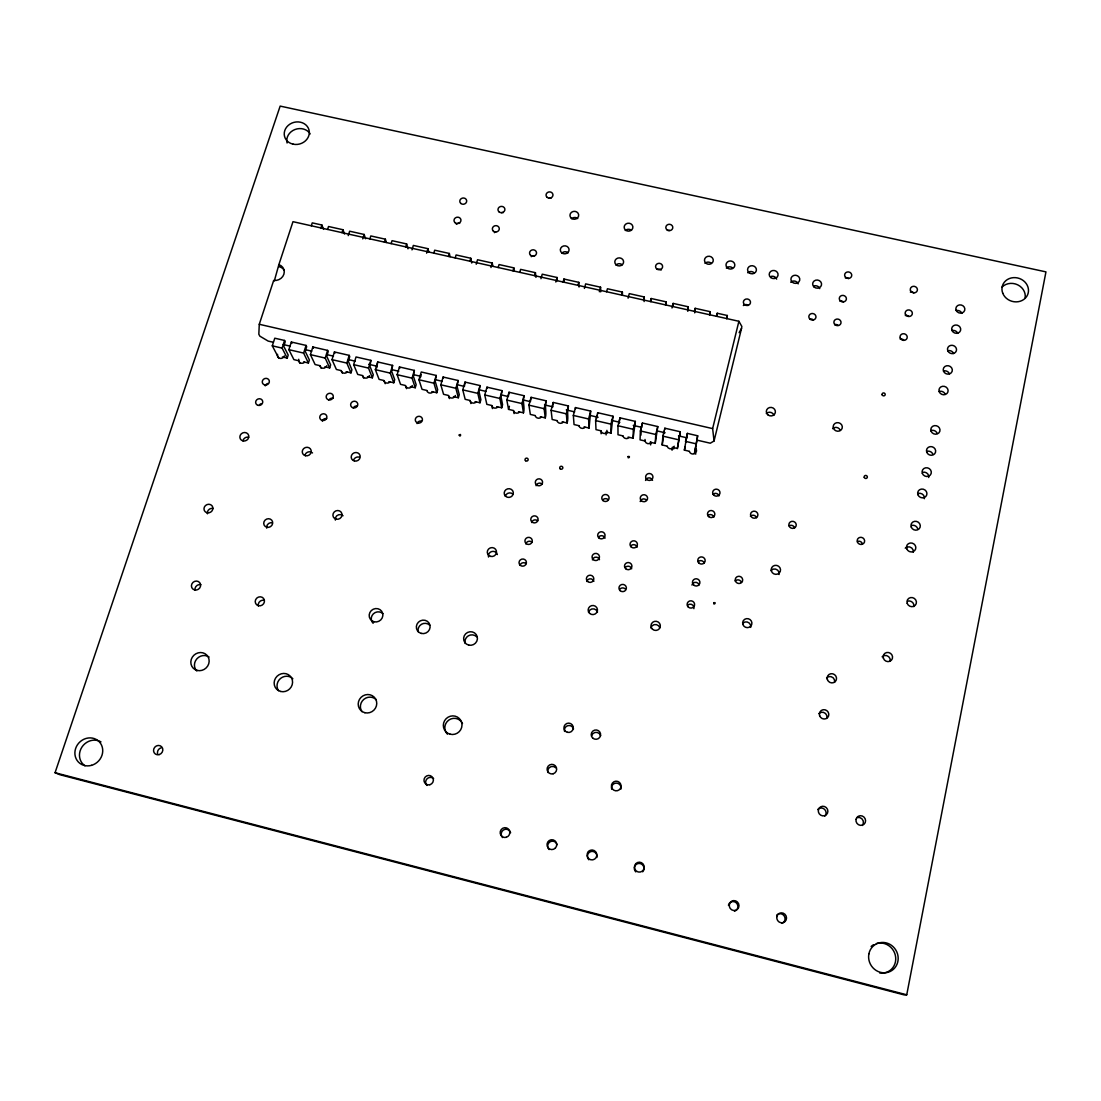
<?xml version="1.0" encoding="UTF-8"?>
<svg xmlns="http://www.w3.org/2000/svg" width="1101" height="1101" viewBox="0 0 1101 1101"><rect width="100%" height="100%" fill="white"/><g stroke="black" fill="none" stroke-linecap="round" stroke-linejoin="round"><path stroke-width="1.5" d="M622.395 295.164L622.395 292.082L607.435 288.751L606.623 291.765M628.079 437.069L633.116 438.239L633.309 429.307L635.36 421.394L620.028 417.857L617.964 425.757L618.005 434.744L623.042 435.913M635.36 421.394L633.116 438.239M644.126 301.564L644.291 296.967L629.29 293.623L628.079 298.165M650.168 442.189L655.219 443.373L657.779 426.569L642.42 423.018L640.383 430.945L640.066 439.85L645.117 441.019M640.933 435.17L641.154 428.908M642.42 423.018L641.566 427.326M696.905 440.111L710.296 443.208L714.054 440.992L741.51 328.428L741.854 326.474L738.895 321.286L292.976 221.686L278.87 264.639A8.932 8.065 -19.1 0 1 283.879 274.259A8.932 8.065 -19.1 0 1 273.681 280.438L259.272 324.286L258.831 334.25L259.864 336.163L268.149 341.076L273.172 342.232M651.063 301.578L651.186 298.509L666.229 301.867L666.036 304.922M650.65 444.914L650.801 441.996M655.219 443.373L655.769 434.496L657.779 426.569M667.247 446.153L662.196 444.983L662.857 436.134L664.853 428.206L680.267 431.757L677.376 448.506L672.312 447.323L672.05 450.213M663.339 437.193L662.196 444.983M672.931 306.45L673.151 303.408L688.235 306.78L687.795 311.322M664.77 429.335L664.853 428.206M677.376 448.506L680.267 431.757M694.69 312.863L695.171 308.321L710.296 311.707L709.897 314.721M689.446 451.3L684.368 450.116L687.354 433.395L697.662 435.776L694.745 453.419M685.689 442.354L687.354 433.395M694.401 453.378L697.662 435.776M716.834 316.262L717.246 313.248L727.348 315.505L726.866 318.671M714.054 440.992L712.636 428.606L738.895 321.286M906.742 994.795L1045.95 271.878L280.163 106.095L55.05 772.723L59.826 774.691L904.196 994.905L906.742 994.795L55.05 772.723M726.605 318.561L727.348 315.505M716.49 316.304L717.246 313.248M684.368 450.116L685.152 446.978M709.526 314.748L710.296 311.707M694.401 311.377L695.171 308.321M663.573 434.083L664.371 430.918M687.464 309.821L688.235 306.78M665.444 304.908L666.229 301.867M671.982 307.977L673.151 303.408M606.114 434.923L606.045 431.964L611.069 433.133L612.996 416.233L597.705 412.71L595.613 420.596L595.999 429.638L601.022 430.808L601.118 433.766M650.402 301.55L651.186 298.509M618.803 423.734L620.028 417.857M611.069 433.133L610.931 424.133L612.996 416.233M643.493 299.995L644.291 296.967M596.508 418.586L597.334 415.435M584.067 426.871L589.076 428.041L588.595 418.972L590.687 411.086L575.451 407.576L573.332 415.435L574.048 424.559L579.057 425.715M621.597 295.109L622.395 292.082M589.076 428.041L590.687 411.086M562.157 421.793L567.153 422.963L566.327 413.825L568.446 405.952L553.239 402.457L551.092 410.301L552.165 419.481L557.161 420.637M599.343 291.737L600.568 287.21L585.649 283.879L584.411 288.407M567.153 422.963C568.804 417.403 566.547 411.499 568.446 405.952M540.288 416.728L545.284 417.885L544.114 408.677L546.261 400.847L531.095 397.337L528.92 405.168L530.324 414.416L535.306 415.572M577.97 285.365L578.796 282.351L563.918 279.035L563.079 282.035M545.284 417.885C546.963 412.297 544.293 406.407 546.261 400.847M552.523 406.764L553.239 402.457M518.488 411.678L523.47 412.834C525.191 407.219 522.094 401.328 524.131 395.741L509.02 392.245L506.818 400.062L508.552 409.379L513.52 410.522L514.071 413.577M530.407 401.645L531.095 397.337M523.47 412.834L521.957 403.558L524.131 395.741M555.826 282.021L557.078 277.507L542.229 274.19L540.963 278.691M508.345 396.553L509.02 392.245M508.552 409.379L509.419 406.297M496.744 406.641L501.712 407.783L499.868 398.452L502.07 390.649L486.986 387.167L484.757 394.956L486.835 404.342L491.789 405.485L492.45 408.567M534.577 275.677L535.416 272.676L520.608 269.373L519.755 272.36M501.712 407.783L502.579 404.7L500.983 396.511L502.07 390.649M475.054 401.617L480.008 402.76L477.82 393.36L480.064 385.57L465.021 382.088L462.764 389.878L465.173 399.319L470.113 400.461L470.884 403.558M512.956 270.846L513.809 267.86L499.042 264.557L498.189 267.543M480.008 402.76L480.889 399.677L478.99 391.433L480.064 385.57M453.433 396.594L458.36 397.75L455.855 388.281L458.112 380.506L443.111 377.037L440.827 384.8L443.565 394.309L448.492 395.452L449.373 398.576M490.963 267.529L492.271 263.043L477.545 259.753L476.224 264.226M458.36 397.75L459.255 394.667L457.066 386.368L458.112 380.506M464.416 386.41L465.021 382.088M431.853 391.598L436.78 392.74L437.675 389.671L435.198 381.318L436.216 375.455L421.256 372L418.944 379.749L422.027 389.327L426.94 390.456M436.78 392.74L433.932 383.203L436.216 375.455M469.893 261.226L470.774 258.253L456.089 254.964L455.195 257.951M410.343 386.616L415.242 387.745L416.15 384.689L413.398 376.281L414.375 370.418L399.457 366.963L397.131 374.698L400.53 384.345L405.429 385.474L406.517 388.639M420.252 377.863L421.174 374.767M415.242 387.745L412.063 378.152L414.375 370.418M448.451 256.437L449.346 253.464L434.689 250.202L433.794 253.161M388.873 381.634L393.773 382.776L390.263 373.115L392.603 365.394L377.726 361.954L375.358 369.661L379.088 379.377L383.974 380.506L385.185 383.685M426.61 253.147L427.959 248.688L413.343 245.427L411.98 249.872M393.773 382.776L394.695 379.721L391.639 371.243L392.603 365.394M367.473 376.68L372.344 377.808L368.518 368.078L370.886 360.371L356.036 356.958L353.655 364.651L357.715 374.423L362.587 375.551L363.633 378.111M405.719 246.899L406.627 243.94L392.052 240.679L391.144 243.638M372.344 377.808L373.28 374.767L369.95 366.234L370.886 360.371M376.776 367.817L377.726 361.954M346.113 371.725L350.985 372.854L351.921 369.826L348.315 361.238L349.746 356.628L349.223 355.375L334.415 351.962L332.007 359.642L336.383 369.468L341.241 370.597L342.383 373.184M350.985 372.854L346.829 363.069L349.223 355.375M384.442 242.137L385.364 239.192L370.817 235.944L369.895 238.889M324.823 366.798L329.681 367.927L330.63 364.885L326.736 356.242L328.181 351.659L327.616 350.393L312.849 346.98L310.413 354.646L315.106 364.541L319.964 365.67L321.175 368.257M329.681 367.927L325.194 358.073L327.616 350.393M362.752 238.876L364.142 234.458L349.636 231.21L348.246 235.628M303.573 361.871L308.418 363L309.381 359.972L305.211 351.274L306.67 346.691L306.064 345.425L291.338 342.026L288.875 349.664L293.898 359.628L298.729 360.743L300.036 363.358M308.418 363L303.628 353.077L306.064 345.425M342.039 232.669L342.989 229.737L328.525 226.503L327.575 229.435M282.393 356.958L287.223 358.086L288.201 355.059L283.741 346.306L285.214 341.737L284.567 340.457L274.782 338.2L272.291 345.838L278.636 357.894M287.223 358.086L282.104 348.109L284.567 340.457M320.928 227.948L321.877 225.017L312.257 222.87L311.308 225.801M274.314 280.948L278.87 264.639M739.129 332.653L741.51 328.428M259.272 324.286L712.636 428.606M283.218 344.558L289.921 346.099M304.991 349.581L311.693 351.136M326.763 354.618L333.465 356.16M348.535 359.642L355.238 361.183M368.642 364.28L377.01 366.22M392.08 369.702L398.782 371.243M413.852 374.725L420.554 376.281M435.638 379.762L442.327 381.304M457.41 384.786L464.099 386.341M479.183 389.823L485.871 391.364M500.955 394.846L507.644 396.388M522.727 399.869L529.416 401.425M544.5 404.907L552.867 406.833M566.272 409.93L574.639 411.87M589.709 415.352L598.091 417.279M611.482 420.376L619.863 422.316M633.268 425.413L641.635 427.339M656.705 430.821L665.087 432.762M678.477 435.858L686.859 437.785M272.291 345.838L282.104 348.109M288.875 349.664L303.628 353.077M310.413 354.646L325.194 358.073M332.007 359.642L346.829 363.069M353.655 364.651L368.518 368.078M375.358 369.661L390.263 373.115M397.131 374.698L412.063 378.152M418.944 379.749L433.932 383.203M440.827 384.8L455.855 388.281M462.764 389.878L477.82 393.36M484.757 394.956L499.868 398.452M506.818 400.062L521.957 403.558M528.92 405.168L544.114 408.677M551.092 410.301L566.327 413.825M573.332 415.435L588.595 418.972M595.613 420.596L610.931 424.133M617.964 425.757L633.309 429.307M640.383 430.945L655.769 434.496M662.857 436.134L678.285 439.712M685.386 441.35L695.694 443.731M291.338 342.026L291.971 343.292M312.849 346.98L313.441 348.246M334.415 351.962L334.965 353.215M321.877 225.017L323.529 229.366M342.989 229.737L344.53 234.059M399.457 366.963L399.883 368.202M364.142 234.458L365.573 238.752M385.364 239.192L386.355 242.454M443.111 377.037L443.442 378.262M406.627 243.94L407.989 248.812M427.959 248.688L428.771 251.923M449.346 253.464L450.061 256.684M486.986 387.167L487.248 388.364M470.774 258.253L471.737 263.043M492.271 263.043L492.821 266.222M513.809 267.86L514.277 271.025M535.416 272.676L535.967 277.397M557.078 277.507L557.354 280.645M563.918 279.035L564.152 282.159M575.451 407.576L575.534 408.746M578.796 282.351L579.057 287.031M597.705 412.71L597.76 413.866M600.568 287.21L600.692 291.861M606.899 430.34L606.968 433.312M278.993 266.69A8.904 8.051 -19.1 0 1 284.003 269.924M531.618 522.521A3.647 3.496 -10 0 1 537.701 520.828M525.824 543.866A3.661 3.523 -11.4 0 1 531.921 542.174M519.989 565.377A3.675 3.551 -13.1 0 1 526.113 563.671M687.561 605.275A3.716 3.606 13.5 0 1 693.891 608.66M691.951 585.03A3.702 3.592 12.4 0 1 699.094 584.906M698.103 561.703A3.688 3.564 11.5 0 1 704.323 563.175M630.956 545.711A3.675 3.537 2.4 0 1 637.135 547.183M625.492 567.276A3.688 3.564 2.2 0 1 631.685 568.749M619.987 588.994A3.702 3.592 2 0 1 625.203 588.897M265.258 385.859A3.564 3.275 -23.1 0 1 267.846 383.465M259.671 404.604A3.578 3.303 -24.2 0 1 261.295 403.709M322.29 421.077A3.592 3.331 -21.9 0 1 326.708 418.6M329.612 399.168A3.578 3.317 -20.8 0 1 333.053 398.232M645.544 480.449A3.633 3.454 2.5 0 1 652.549 480.311M640.176 501.547A3.647 3.482 2.5 0 1 646.232 499.868M707.737 515.653A3.661 3.509 9.8 0 1 713.916 517.098M712.87 494.432A3.647 3.482 9.3 0 1 719.036 495.863M790.009 525.425A3.702 3.509 17.1 0 1 794.633 527.819M857.748 541.32A3.73 3.523 22.2 0 1 862.427 543.743M910.389 292.109A3.564 3.234 13.4 0 1 913.871 292.866M845.293 277.824A3.537 3.22 10.3 0 1 848.747 278.581M598.889 536.724A3.661 3.523 -2 0 1 605.027 538.183M426.968 785.467A4.748 4.624 -52.7 0 1 427.037 778.82A4.748 4.624 -52.7 0 1 433.643 778.724M839.98 301.124A3.551 3.248 10.7 0 1 843.449 301.894M900.233 339.204A3.592 3.289 14.5 0 1 903.742 339.975M834.627 324.616A3.564 3.275 11.1 0 1 838.109 325.387M809.799 319.097A3.564 3.275 9.7 0 1 813.267 319.868M743.354 305.541A3.537 3.262 5.9 0 1 748.336 305.431M531.246 256.684A3.482 3.179 -6.5 0 1 534.591 255.776M549.138 198.29A3.441 3.124 -5.3 0 1 550.913 198.249M353.889 407.067A3.578 3.331 -19.8 0 1 357.343 406.131M417.045 423.582A3.578 3.358 -16.6 0 1 421.435 421.105M547.871 772.489A4.776 4.748 -59.8 0 1 555.785 767.755M588.54 612.239A4.638 4.528 -3.1 0 1 597.499 612.087M750.414 516.286A3.675 3.509 13.6 0 1 756.607 517.745M735.248 580.943A3.716 3.578 16.8 0 1 741.51 582.443M536.091 485.734A3.62 3.454 -8.7 0 1 542.132 484.068M602.949 499.716A3.633 3.482 -1.7 0 1 608.096 499.62M195.042 590.246A4.665 4.349 -35.8 0 1 200.905 584.686M243.101 440.317A4.514 4.17 -26.2 0 1 248.675 437.207M258.336 605.908A4.679 4.39 -35.2 0 1 264.171 600.306M304.977 455.002A4.514 4.211 -24.3 0 1 312.519 452.938M505.304 496.193A4.542 4.335 -11.9 0 1 512.887 494.101M353.545 460.218A4.514 4.239 -22 0 1 359.105 457.094M488.527 557.023A4.583 4.418 -16.3 0 1 491.775 551.532A4.583 4.418 -16.3 0 1 497.363 554.56M905.325 315.56A3.578 3.262 14 0 1 908.82 316.331M857.184 817.534A4.899 4.679 48.6 0 1 862.262 825.489M157.553 753.552A4.789 4.459 -46.9 0 1 161.131 747.827M817.795 809.428A4.872 4.679 48.7 0 1 824.511 809.331A4.872 4.679 48.7 0 1 824.883 816.102M266.731 528.163A4.514 4.225 -29.8 0 1 272.387 522.796M207.442 513.795A4.514 4.184 -31 0 1 213.126 508.456M591.609 735.812A4.665 4.652 2.1 0 1 600.609 735.661M564.565 731.436A4.652 4.624 -26 0 1 567.786 725.71A4.652 4.624 -26 0 1 573.525 728.89M818.869 713.599A4.748 4.569 36.9 0 1 826.947 717.948M826.59 677.872A4.721 4.528 32.9 0 1 834.613 682.166M284.333 355.912A3.578 3.275 -21.4 0 1 279.915 358.348A3.578 3.275 -21.4 0 1 277.576 354.343M304.55 362.325A3.578 3.289 -20.7 0 1 298.743 359.256M326.763 365.738A3.578 3.289 -19.9 0 1 319.909 365.89M347.09 372.193A3.578 3.303 -19 0 1 341.186 370.817M369.399 375.62A3.578 3.317 -18.1 0 1 362.532 375.771M389.85 382.102A3.592 3.331 -17.1 0 1 383.919 380.726M412.269 385.556A3.592 3.344 -16 0 1 405.374 385.694M432.844 392.066A3.592 3.344 -14.8 0 1 426.871 390.69M455.36 395.534A3.592 3.358 -13.5 0 1 448.437 395.686M497.748 407.109A3.606 3.386 -10.7 0 1 491.734 405.719M519.493 412.146A3.606 3.386 -9.2 0 1 513.465 410.756M541.293 417.196A3.606 3.399 -7.6 0 1 535.251 415.806M563.161 422.275A3.606 3.413 -5.8 0 1 557.106 420.871M585.071 427.353A3.62 3.413 -4 0 1 579.002 425.936M607.05 432.445A3.62 3.427 -2.2 0 1 600.967 431.028M629.084 437.551A3.633 3.441 -0.2 0 1 622.987 436.134M651.186 442.671A3.633 3.441 1.7 0 1 645.021 439.464M674.225 446.235A3.647 3.454 3.7 0 1 667.192 446.387M695.378 448.066A3.647 3.454 5.7 0 1 694.814 453.516A3.647 3.454 5.7 0 1 689.391 451.52M672.752 447.488A3.62 3.427 3.8 0 1 673.743 449.002M694.772 452.58A3.62 3.427 5.8 0 1 695.763 454.107M476.059 402.085A3.592 3.372 -12.2 0 1 470.058 400.695M465.159 643.438A6.881 6.702 -26.5 0 1 476.637 636.736M418.242 631.878A6.881 6.647 -29.6 0 1 429.748 625.203M373.129 623.29A6.881 6.592 -31.5 0 1 373.335 613.863A6.881 6.592 -31.5 0 1 382.942 613.697M766.324 413.522A4.514 4.239 10.3 0 1 773.948 415.27M832.617 428.674A4.555 4.253 14.8 0 1 840.311 430.422M494.335 232.655A3.454 3.152 -8.2 0 1 495.89 231.802M501.464 212.672A3.441 3.138 -7.8 0 1 503.253 212.631M456.337 224.246A3.454 3.138 -10 0 1 459.668 223.352M667.922 230.481A3.468 3.165 0.8 0 1 669.725 230.439M657.792 269.25A3.496 3.207 0.5 0 1 661.206 270.006M771.14 570.332A4.652 4.459 19.1 0 1 779.095 574.516M907.747 601.105A4.748 4.473 28.6 0 1 913.858 606.568M549.096 849.545A4.899 4.817 -81.1 0 1 550.018 841.838A4.899 4.817 -81.1 0 1 557.106 844.715M502.593 837.572A4.886 4.789 -69.2 0 1 503.584 829.906A4.886 4.789 -69.2 0 1 510.616 832.755M635.814 871.896A4.941 4.844 76 0 1 635.662 864.918A4.941 4.844 76 0 1 642.516 864.822A4.941 4.844 76 0 1 642.681 871.799M588.842 859.785A4.913 4.831 87.2 0 1 590.879 851.541A4.913 4.831 87.2 0 1 596.88 857.473M918.33 493.441A4.652 4.335 22.1 0 1 924.345 498.698M922.707 472.301A4.638 4.294 21.1 0 1 928.707 477.504M927.056 451.314A4.61 4.266 20.2 0 1 932.864 454.245M931.363 430.477A4.597 4.239 19.4 0 1 937.157 433.381M939.456 391.405A4.569 4.184 18.1 0 1 945.208 394.282M943.681 370.996A4.542 4.156 17.5 0 1 949.42 373.831M947.878 350.724A4.528 4.129 16.9 0 1 953.604 353.545M952.035 330.589A4.514 4.101 16.3 0 1 957.746 333.383M956.177 310.592A4.5 4.074 15.8 0 1 961.875 313.372M196.735 670.949A9.358 8.739 -40.7 0 1 209.08 657.022M278.484 690.63A9.358 8.877 -41.1 0 1 292.852 678.753M361.954 711.686A9.358 9.001 -41.6 0 1 376.239 699.699M447.46 734.188A9.358 9.138 -42.5 0 1 448.823 720.068A9.358 9.138 -42.5 0 1 462.489 723.522M728.422 905.228A4.955 4.789 65.4 0 1 736.39 902.916A4.955 4.789 65.4 0 1 734.546 911.188M776.673 915.151A4.996 4.789 62.3 0 1 784.311 916.087A4.996 4.789 62.3 0 1 781.71 923.381M882.121 656.815A4.721 4.487 32.4 0 1 890.186 661.082M742.831 623.207A4.624 4.473 21.7 0 1 750.703 627.405M586.764 581.479A3.688 3.578 -3.6 0 1 593.879 581.342M592.379 559.817A3.675 3.551 -2.7 0 1 599.481 559.68M876.396 943.543A15.29 14.423 59 0 1 895.65 957.113A15.29 14.423 59 0 1 879.658 972.954M871.139 946.475A15.29 14.423 59 0 1 873.63 944.699M1002.034 287.1A13.295 11.932 17 0 1 1017.696 284.829A13.295 11.932 17 0 1 1025.072 298.22M84.956 765.787A14.423 13.267 -46.9 0 1 82.025 746.946A14.423 13.267 -46.9 0 1 100.975 741.881M287.086 142.992A12.551 11.12 -15.3 0 1 294.848 129.56A12.551 11.12 -15.3 0 1 310.207 133.909M335.365 520.112A4.569 4.308 -26.1 0 1 343.044 515.763M611.688 789.211A4.803 4.776 70 0 1 616.188 783.1A4.803 4.776 70 0 1 620.923 789.073M650.842 627.928A4.665 4.555 10.1 0 1 659.829 627.763M571.584 218.714A4.321 3.936 -4.1 0 1 577.695 218.562M625.327 230.508A4.335 3.964 -1.3 0 1 631.465 230.357M562.019 252.982A4.349 3.991 -4.7 0 1 568.171 252.831M616.065 264.956A4.363 4.005 -1.7 0 1 622.244 264.804M814.19 285.888A4.432 4.046 9.1 0 1 819.763 288.627M790.711 282.228A4.418 4.046 7.9 0 1 798.17 283.879M771.113 276.406A4.404 4.032 6.8 0 1 776.645 279.131M747.73 272.759A4.404 4.032 5.6 0 1 753.937 272.621M726.33 268.038A4.39 4.019 4.4 0 1 732.523 267.901M704.984 263.345A4.376 4.019 3.2 0 1 711.163 263.194M905.256 548.16A4.693 4.404 24.8 0 1 913.307 552.33M911.697 525.452A4.679 4.376 23.6 0 1 917.587 528.466M459.186 435.046C460.287 438.226 461.787 432.734 459.186 435.046M713.765 602.674C713.145 606.197 717.315 601.848 713.765 602.674M628.079 456.53C627.446 459.874 631.52 455.718 628.079 456.53M531.866 521.929A3.675 3.523 -10 0 0 537.99 520.222A3.675 3.523 -10 0 0 533.462 515.984A3.675 3.523 -10 0 0 531.866 521.929M526.017 543.467A3.688 3.551 -11.4 0 0 532.168 541.747A3.688 3.551 -11.4 0 0 527.627 537.481A3.688 3.551 -11.4 0 0 526.017 543.467M520.126 565.171A3.702 3.578 -13.1 0 0 526.306 563.437A3.702 3.578 -13.1 0 0 521.75 559.143A3.702 3.578 -13.1 0 0 520.126 565.171M688.304 607.078A3.757 3.647 13.3 0 0 694.511 605.33A3.757 3.647 13.3 0 0 689.776 600.94A3.757 3.647 13.3 0 0 688.304 607.078M693.63 585.003A3.743 3.62 12.2 0 0 699.823 583.255A3.743 3.62 12.2 0 0 695.089 578.906A3.743 3.62 12.2 0 0 693.63 585.003M698.929 563.079A3.73 3.592 11.3 0 0 705.08 561.359A3.73 3.592 11.3 0 0 700.374 557.037A3.73 3.592 11.3 0 0 698.929 563.079M631.162 546.936A3.702 3.564 2.3 0 0 637.314 545.215A3.702 3.564 2.3 0 0 632.69 540.935A3.702 3.564 2.3 0 0 631.162 546.936M625.643 568.708A3.716 3.592 2.1 0 0 631.823 566.974A3.716 3.592 2.1 0 0 627.171 562.666A3.716 3.592 2.1 0 0 625.643 568.708M620.097 590.631A3.73 3.62 1.9 0 0 626.29 588.897A3.73 3.62 1.9 0 0 621.625 584.548A3.73 3.62 1.9 0 0 620.097 590.631M264.763 384.951A3.592 3.303 -23 0 0 269.277 380.753A3.592 3.303 -23 0 0 263.4 379.377A3.592 3.303 -23 0 0 264.763 384.951M258.143 405.374A3.606 3.317 -24.1 0 0 262.671 401.163A3.606 3.317 -24.1 0 0 256.781 399.773A3.606 3.317 -24.1 0 0 258.143 405.374M322.29 420.458A3.62 3.358 -21.8 0 0 326.804 416.206A3.62 3.358 -21.8 0 0 320.859 414.816A3.62 3.358 -21.8 0 0 322.29 420.458M328.717 399.897A3.606 3.331 -20.7 0 0 333.204 395.672A3.606 3.331 -20.7 0 0 327.286 394.296A3.606 3.331 -20.7 0 0 328.717 399.897M646.782 479.499A3.661 3.482 2.5 0 0 652.852 477.806A3.661 3.482 2.5 0 0 648.269 473.623A3.661 3.482 2.5 0 0 646.782 479.499M641.388 500.762A3.675 3.509 2.4 0 0 647.484 499.07A3.675 3.509 2.4 0 0 642.874 494.858A3.675 3.509 2.4 0 0 641.388 500.762M708.645 516.603A3.702 3.537 9.7 0 0 714.755 514.896A3.702 3.537 9.7 0 0 710.076 510.658A3.702 3.537 9.7 0 0 708.645 516.603M713.82 495.189A3.688 3.509 9.2 0 0 719.916 493.482A3.688 3.509 9.2 0 0 715.237 489.284A3.688 3.509 9.2 0 0 713.82 495.189M789.018 525.838A3.73 3.537 17 0 0 795.294 527.31A3.73 3.537 17 0 0 793.326 521.406A3.73 3.537 17 0 0 789.018 525.838M857.362 541.885A3.757 3.551 22 0 0 863.693 543.371A3.757 3.551 22 0 0 861.643 537.412A3.757 3.551 22 0 0 857.362 541.885M910.472 290.499A3.592 3.262 13.4 0 0 916.555 291.82A3.592 3.262 13.4 0 0 914.546 286.384A3.592 3.262 13.4 0 0 910.472 290.499M845.816 277.535A3.564 3.248 10.2 0 0 851.679 275.938A3.564 3.248 10.2 0 0 847.068 272.043A3.564 3.248 10.2 0 0 845.816 277.535M905.366 314.143A3.606 3.289 13.9 0 0 911.477 315.492A3.606 3.289 13.9 0 0 909.454 310A3.606 3.289 13.9 0 0 905.366 314.143M598.793 537.866A3.688 3.551 -2 0 0 604.944 536.159A3.688 3.551 -2 0 0 600.348 531.893A3.688 3.551 -2 0 0 598.793 537.866M560.175 468.82A1.569 1.5 -6.2 0 0 562.79 468.104A1.569 1.5 -6.2 0 0 560.849 466.315A1.569 1.5 -6.2 0 0 560.175 468.82M429.844 784.724A4.789 4.665 -52.3 0 0 432.046 776.755A4.789 4.665 -52.3 0 0 424.146 779.013A4.789 4.665 -52.3 0 0 429.844 784.724M840.476 301.041A3.578 3.275 10.6 0 0 846.339 299.431A3.578 3.275 10.6 0 0 841.728 295.508A3.578 3.275 10.6 0 0 840.476 301.041M900.219 337.979A3.62 3.317 14.4 0 0 906.357 339.342A3.62 3.317 14.4 0 0 904.334 333.809A3.62 3.317 14.4 0 0 900.219 337.979M835.067 324.74A3.592 3.303 11 0 0 840.971 323.13A3.592 3.303 11 0 0 836.333 319.166A3.592 3.303 11 0 0 835.067 324.74M810.019 319.18A3.592 3.289 9.6 0 0 815.91 317.556A3.592 3.289 9.6 0 0 811.299 313.62A3.592 3.289 9.6 0 0 810.019 319.18M744.537 304.619A3.564 3.275 5.9 0 0 750.414 303.009A3.564 3.275 5.9 0 0 745.872 299.087A3.564 3.275 5.9 0 0 744.537 304.619M530.586 255.336A3.509 3.207 -6.5 0 0 536.421 253.767A3.509 3.207 -6.5 0 0 532.113 249.927A3.509 3.207 -6.5 0 0 530.586 255.336M547.087 197.313A3.468 3.138 -5.3 0 0 552.867 195.758A3.468 3.138 -5.3 0 0 548.587 192.014A3.468 3.138 -5.3 0 0 547.087 197.313M353.215 407.879A3.606 3.344 -19.8 0 0 357.701 403.64A3.606 3.344 -19.8 0 0 351.756 402.25A3.606 3.344 -19.8 0 0 353.215 407.879M417.885 423.004A3.606 3.386 -16.5 0 0 422.344 418.738A3.606 3.386 -16.5 0 0 416.357 417.348A3.606 3.386 -16.5 0 0 417.885 423.004M553.156 773.783A4.817 4.789 -58.4 0 0 555.234 765.704A4.817 4.789 -58.4 0 0 547.238 767.989A4.817 4.789 -58.4 0 0 553.156 773.783M589.558 613.326A4.679 4.569 -3.2 0 0 597.348 611.138A4.679 4.569 -3.2 0 0 591.526 605.66A4.679 4.569 -3.2 0 0 589.558 613.326M750.689 515.681A3.702 3.523 13.5 0 0 756.938 517.14A3.702 3.523 13.5 0 0 755.011 511.263A3.702 3.523 13.5 0 0 750.689 515.681M735.385 580.901A3.743 3.606 16.6 0 0 741.689 582.415A3.743 3.606 16.6 0 0 739.762 576.387A3.743 3.606 16.6 0 0 735.385 580.901M536.38 484.825A3.647 3.482 -8.6 0 0 542.463 483.146A3.647 3.482 -8.6 0 0 537.962 478.963A3.647 3.482 -8.6 0 0 536.38 484.825M602.894 500.528A3.661 3.509 -1.8 0 0 609.004 498.822A3.661 3.509 -1.8 0 0 604.435 494.624A3.661 3.509 -1.8 0 0 602.894 500.528M194.616 589.93A4.707 4.376 -35.7 0 0 200.52 584.314A4.707 4.376 -35.7 0 0 192.936 582.443A4.707 4.376 -35.7 0 0 194.616 589.93M242.991 440.909A4.555 4.198 -26.2 0 0 248.716 435.569A4.555 4.198 -26.2 0 0 241.298 433.808A4.555 4.198 -26.2 0 0 242.991 440.909M258.474 605.715A4.707 4.432 -35 0 0 264.35 600.073A4.707 4.432 -35 0 0 256.698 598.187A4.707 4.432 -35 0 0 258.474 605.715M305.445 455.731A4.555 4.239 -24.2 0 0 311.129 450.364A4.555 4.239 -24.2 0 0 303.656 448.602A4.555 4.239 -24.2 0 0 305.445 455.731M505.552 496.221A4.583 4.363 -11.9 0 0 513.19 494.101A4.583 4.363 -11.9 0 0 507.589 488.858A4.583 4.363 -11.9 0 0 505.552 496.221M354.439 461.002A4.555 4.266 -21.9 0 0 360.096 455.608A4.555 4.266 -21.9 0 0 352.595 453.832A4.555 4.266 -21.9 0 0 354.439 461.002M490.702 556.404A4.624 4.445 -16.2 0 0 496.358 550.817A4.624 4.445 -16.2 0 0 488.638 548.972A4.624 4.445 -16.2 0 0 490.702 556.404M856.041 819.35A4.941 4.721 48.4 0 0 862.289 825.2A4.941 4.721 48.4 0 0 863.955 817.066A4.941 4.721 48.4 0 0 856.041 819.35M159.122 754.612A4.831 4.487 -46.8 0 0 161.654 746.753A4.831 4.487 -46.8 0 0 153.768 748.983A4.831 4.487 -46.8 0 0 159.122 754.612M818.387 809.896A4.913 4.721 48.5 0 0 824.58 815.717A4.913 4.721 48.5 0 0 826.287 807.611A4.913 4.721 48.5 0 0 818.387 809.896M266.882 527.255A4.555 4.253 -29.6 0 0 272.58 521.833A4.555 4.253 -29.6 0 0 265.162 520.044A4.555 4.253 -29.6 0 0 266.882 527.255M207.071 512.749A4.555 4.211 -30.9 0 0 212.81 507.368A4.555 4.211 -30.9 0 0 205.433 505.593A4.555 4.211 -30.9 0 0 207.071 512.749M592.655 738A4.707 4.679 1.1 0 0 600.472 735.771A4.707 4.679 1.1 0 0 594.623 730.128A4.707 4.679 1.1 0 0 592.655 738M567.455 732.33A4.693 4.665 -24.9 0 0 573.126 726.522A4.693 4.665 -24.9 0 0 565.253 724.554A4.693 4.665 -24.9 0 0 567.455 732.33M819.598 715.622A4.789 4.61 36.6 0 0 827.608 717.591A4.789 4.61 36.6 0 0 825.062 709.801A4.789 4.61 36.6 0 0 819.598 715.622M827.374 679.565A4.762 4.555 32.6 0 0 835.342 681.505A4.762 4.555 32.6 0 0 832.796 673.812A4.762 4.555 32.6 0 0 827.374 679.565M864.244 477.366A1.596 1.5 18.5 0 0 866.955 477.999A1.596 1.5 18.5 0 0 866.074 475.481A1.596 1.5 18.5 0 0 864.244 477.366M882.149 394.819A1.583 1.459 15.6 0 0 884.819 395.41A1.583 1.459 15.6 0 0 883.938 392.974A1.583 1.459 15.6 0 0 882.149 394.819M525.494 460.686A1.569 1.486 -9.3 0 0 528.108 459.97A1.569 1.486 -9.3 0 0 526.182 458.181A1.569 1.486 -9.3 0 0 525.494 460.686M468.723 645.103A6.95 6.744 -26.2 0 0 477.215 636.639A6.95 6.744 -26.2 0 0 465.668 633.804A6.95 6.744 -26.2 0 0 468.723 645.103M421.366 633.433A6.936 6.689 -29.3 0 0 429.899 624.996A6.936 6.689 -29.3 0 0 418.421 622.189A6.936 6.689 -29.3 0 0 421.366 633.433M374.12 621.776A6.936 6.634 -31.3 0 0 382.68 613.395A6.936 6.634 -31.3 0 0 371.271 610.601A6.936 6.634 -31.3 0 0 374.12 621.776M767.796 414.76A4.555 4.266 10.2 0 0 775.297 412.682A4.555 4.266 10.2 0 0 769.489 407.563A4.555 4.266 10.2 0 0 767.796 414.76M833.402 428.151A4.597 4.28 14.7 0 0 841.164 429.913A4.597 4.28 14.7 0 0 838.687 422.756A4.597 4.28 14.7 0 0 833.402 428.151M493.358 231.114A3.482 3.179 -8.2 0 0 499.18 229.545A3.482 3.179 -8.2 0 0 494.913 225.76A3.482 3.179 -8.2 0 0 493.358 231.114M498.987 211.819A3.468 3.152 -7.8 0 0 504.795 210.263A3.468 3.152 -7.8 0 0 500.542 206.506A3.468 3.152 -7.8 0 0 498.987 211.819M455.016 222.636A3.482 3.152 -10 0 0 460.837 221.081A3.482 3.152 -10 0 0 456.612 217.296A3.482 3.152 -10 0 0 455.016 222.636M460.782 203.41A3.468 3.138 -9.5 0 0 466.576 201.868A3.468 3.138 -9.5 0 0 462.365 198.111A3.468 3.138 -9.5 0 0 460.782 203.41M666.903 229.779A3.496 3.193 0.7 0 0 672.711 228.21A3.496 3.193 0.7 0 0 668.293 224.411A3.496 3.193 0.7 0 0 666.903 229.779M656.678 268.892A3.523 3.234 0.5 0 0 662.527 267.295A3.523 3.234 0.5 0 0 658.095 263.442A3.523 3.234 0.5 0 0 656.678 268.892M771.402 571.075A4.693 4.5 18.9 0 0 779.315 572.96A4.693 4.5 18.9 0 0 776.852 565.446A4.693 4.5 18.9 0 0 771.402 571.075M907.21 603.362A4.789 4.514 28.4 0 0 915.261 605.275A4.789 4.514 28.4 0 0 912.591 597.65A4.789 4.514 28.4 0 0 907.21 603.362M555.344 848.087A4.941 4.858 -80.8 0 0 553.087 839.857A4.941 4.858 -80.8 0 0 547.197 845.995A4.941 4.858 -80.8 0 0 555.344 848.087M506.254 837.31A4.927 4.831 -68.8 0 0 508.414 829.053A4.927 4.831 -68.8 0 0 500.322 831.379A4.927 4.831 -68.8 0 0 506.254 837.31M635.8 863.679A4.982 4.886 75.8 0 0 638.181 871.964A4.982 4.886 75.8 0 0 644.03 865.799A4.982 4.886 75.8 0 0 635.8 863.679M588.457 851.5A4.955 4.872 87.3 0 0 590.769 859.757A4.955 4.872 87.3 0 0 596.646 853.605A4.955 4.872 87.3 0 0 588.457 851.5M917.904 494.679A4.693 4.363 21.9 0 0 925.803 496.496A4.693 4.363 21.9 0 0 923.175 489.161A4.693 4.363 21.9 0 0 917.904 494.679M922.321 473.334A4.665 4.335 21 0 0 930.194 475.15A4.665 4.335 21 0 0 927.579 467.87A4.665 4.335 21 0 0 922.321 473.334M926.712 452.153A4.652 4.308 20.1 0 0 934.556 453.942A4.652 4.308 20.1 0 0 931.941 446.717A4.652 4.308 20.1 0 0 926.712 452.153M931.061 431.124A4.638 4.266 19.3 0 0 938.878 432.899A4.638 4.266 19.3 0 0 936.263 425.715A4.638 4.266 19.3 0 0 931.061 431.124M939.222 391.708A4.597 4.211 18 0 0 946.998 393.442A4.597 4.211 18 0 0 944.383 386.368A4.597 4.211 18 0 0 939.222 391.708M943.488 371.106A4.583 4.184 17.4 0 0 951.236 372.826A4.583 4.184 17.4 0 0 948.635 365.807A4.583 4.184 17.4 0 0 943.488 371.106M947.727 350.655A4.569 4.156 16.8 0 0 955.448 352.361A4.569 4.156 16.8 0 0 952.847 345.397A4.569 4.156 16.8 0 0 947.727 350.655M951.938 330.341A4.555 4.129 16.2 0 0 959.618 332.034A4.555 4.129 16.2 0 0 957.03 325.112A4.555 4.129 16.2 0 0 951.938 330.341M956.108 310.179A4.528 4.101 15.7 0 0 963.774 311.858A4.528 4.101 15.7 0 0 961.187 304.991A4.528 4.101 15.7 0 0 956.108 310.179M197.189 670.426A9.427 8.808 -40.6 0 0 208.956 659.1A9.427 8.808 -40.6 0 0 193.831 655.315A9.427 8.808 -40.6 0 0 197.189 670.426M280.659 691.469A9.441 8.946 -40.9 0 0 292.343 680.046A9.441 8.946 -40.9 0 0 277.067 676.234A9.441 8.946 -40.9 0 0 280.659 691.469M364.899 712.719A9.441 9.069 -41.3 0 0 376.487 701.199A9.441 9.069 -41.3 0 0 361.059 697.346A9.441 9.069 -41.3 0 0 364.899 712.719M450.185 734.229A9.441 9.221 -42 0 0 461.691 722.614A9.441 9.221 -42 0 0 446.098 718.719A9.441 9.221 -42 0 0 450.185 734.229M729.371 904.334A4.996 4.831 65.3 0 0 735.564 910.348A4.996 4.831 65.3 0 0 737.422 901.994A4.996 4.831 65.3 0 0 729.371 904.334M776.879 916.596A5.037 4.831 62.1 0 0 783.141 922.638A5.037 4.831 62.1 0 0 784.93 914.257A5.037 4.831 62.1 0 0 776.879 916.596M883.415 658.302A4.762 4.514 32.2 0 0 891.397 660.215A4.762 4.514 32.2 0 0 888.782 652.576A4.762 4.514 32.2 0 0 883.415 658.302M742.845 624.377A4.665 4.5 21.4 0 0 750.689 626.263A4.665 4.5 21.4 0 0 748.281 618.734A4.665 4.5 21.4 0 0 742.845 624.377M587.507 581.397A3.716 3.606 -3.6 0 0 593.7 579.663A3.716 3.606 -3.6 0 0 589.076 575.341A3.716 3.606 -3.6 0 0 587.507 581.397M593.178 559.556A3.702 3.578 -2.7 0 0 599.343 557.835A3.702 3.578 -2.7 0 0 594.733 553.528A3.702 3.578 -2.7 0 0 593.178 559.556M868.895 953.865A15.428 14.561 58.9 0 0 888.135 972.252A15.428 14.561 58.9 0 0 893.159 946.736A15.428 14.561 58.9 0 0 868.895 953.865M1002.736 293.183A13.391 12.015 16.9 0 0 1025.389 298.096A13.391 12.015 16.9 0 0 1017.53 277.947A13.391 12.015 16.9 0 0 1002.736 293.183M91.507 765.346A14.561 13.363 -46.8 0 0 99.31 741.813A14.561 13.363 -46.8 0 0 75.625 748.501A14.561 13.363 -46.8 0 0 91.507 765.346M293.141 144.176A12.648 11.189 -15.2 0 0 308.996 129.932A12.648 11.189 -15.2 0 0 288.187 125.445A12.648 11.189 -15.2 0 0 293.141 144.176M336.163 519.177A4.61 4.335 -26 0 0 341.902 513.685A4.61 4.335 -26 0 0 334.332 511.869A4.61 4.335 -26 0 0 336.163 519.177M611.564 784.834A4.844 4.817 69.3 0 0 617.578 790.669A4.844 4.817 69.3 0 0 619.588 782.536A4.844 4.817 69.3 0 0 611.564 784.834M652.425 629.166A4.707 4.597 9.8 0 0 660.228 626.951A4.707 4.597 9.8 0 0 654.324 621.432A4.707 4.597 9.8 0 0 652.425 629.166M571.281 218.177A4.363 3.964 -4.1 0 0 578.548 216.223A4.363 3.964 -4.1 0 0 573.139 211.488A4.363 3.964 -4.1 0 0 571.281 218.177M625.506 230.068A4.376 3.991 -1.4 0 0 632.772 228.113A4.376 3.991 -1.4 0 0 627.295 223.352A4.376 3.991 -1.4 0 0 625.506 230.068M561.634 252.748A4.39 4.019 -4.7 0 0 568.942 250.767A4.39 4.019 -4.7 0 0 563.519 245.977A4.39 4.019 -4.7 0 0 561.634 252.748M616.161 264.832A4.404 4.032 -1.7 0 0 623.483 262.85A4.404 4.032 -1.7 0 0 617.978 258.033A4.404 4.032 -1.7 0 0 616.161 264.832M814.134 287.058A4.459 4.074 9 0 0 821.47 285.049A4.459 4.074 9 0 0 815.731 280.177A4.459 4.074 9 0 0 814.134 287.058M792.362 282.255A4.459 4.074 7.9 0 0 799.698 280.26A4.459 4.074 7.9 0 0 793.986 275.401A4.459 4.074 7.9 0 0 792.362 282.255M770.659 277.48A4.445 4.06 6.7 0 0 777.98 275.484A4.445 4.06 6.7 0 0 772.296 270.626A4.445 4.06 6.7 0 0 770.659 277.48M749.01 272.704A4.432 4.06 5.5 0 0 756.318 270.708A4.432 4.06 5.5 0 0 750.676 265.864A4.432 4.06 5.5 0 0 749.01 272.704M727.403 267.942A4.418 4.046 4.3 0 0 734.725 265.96A4.418 4.046 4.3 0 0 729.096 261.13A4.418 4.046 4.3 0 0 727.403 267.942M705.865 263.194A4.418 4.046 3.1 0 0 713.173 261.212A4.418 4.046 3.1 0 0 707.571 256.395A4.418 4.046 3.1 0 0 705.865 263.194M906.715 548.711A4.734 4.445 24.7 0 0 914.683 550.583A4.734 4.445 24.7 0 0 912.055 543.096A4.734 4.445 24.7 0 0 906.715 548.711M911.215 526.98A4.721 4.404 23.5 0 0 919.156 528.824A4.721 4.404 23.5 0 0 916.527 521.406A4.721 4.404 23.5 0 0 911.215 526.98"/></g></svg>
